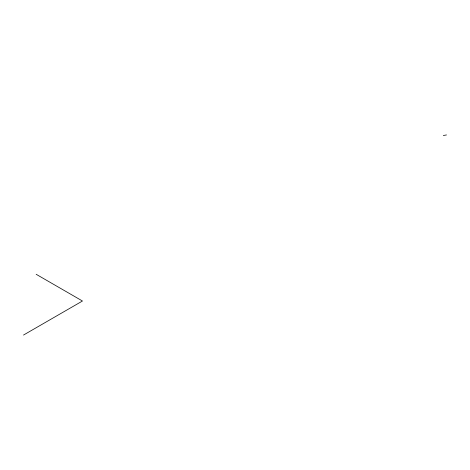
<?xml version="1.0" encoding="UTF-8"?>
<svg xmlns="http://www.w3.org/2000/svg" width="470" height="470" viewBox="0 0 470 470"><rect width="100%" height="100%" fill="white"/><g stroke="black" fill="none" stroke-linecap="round" stroke-linejoin="round"><path stroke-width="0.7" d="M23.5 335.057L82.467 301.012L36.172 274.286M443.316 135.501L446.5 134.943"/></g></svg>
